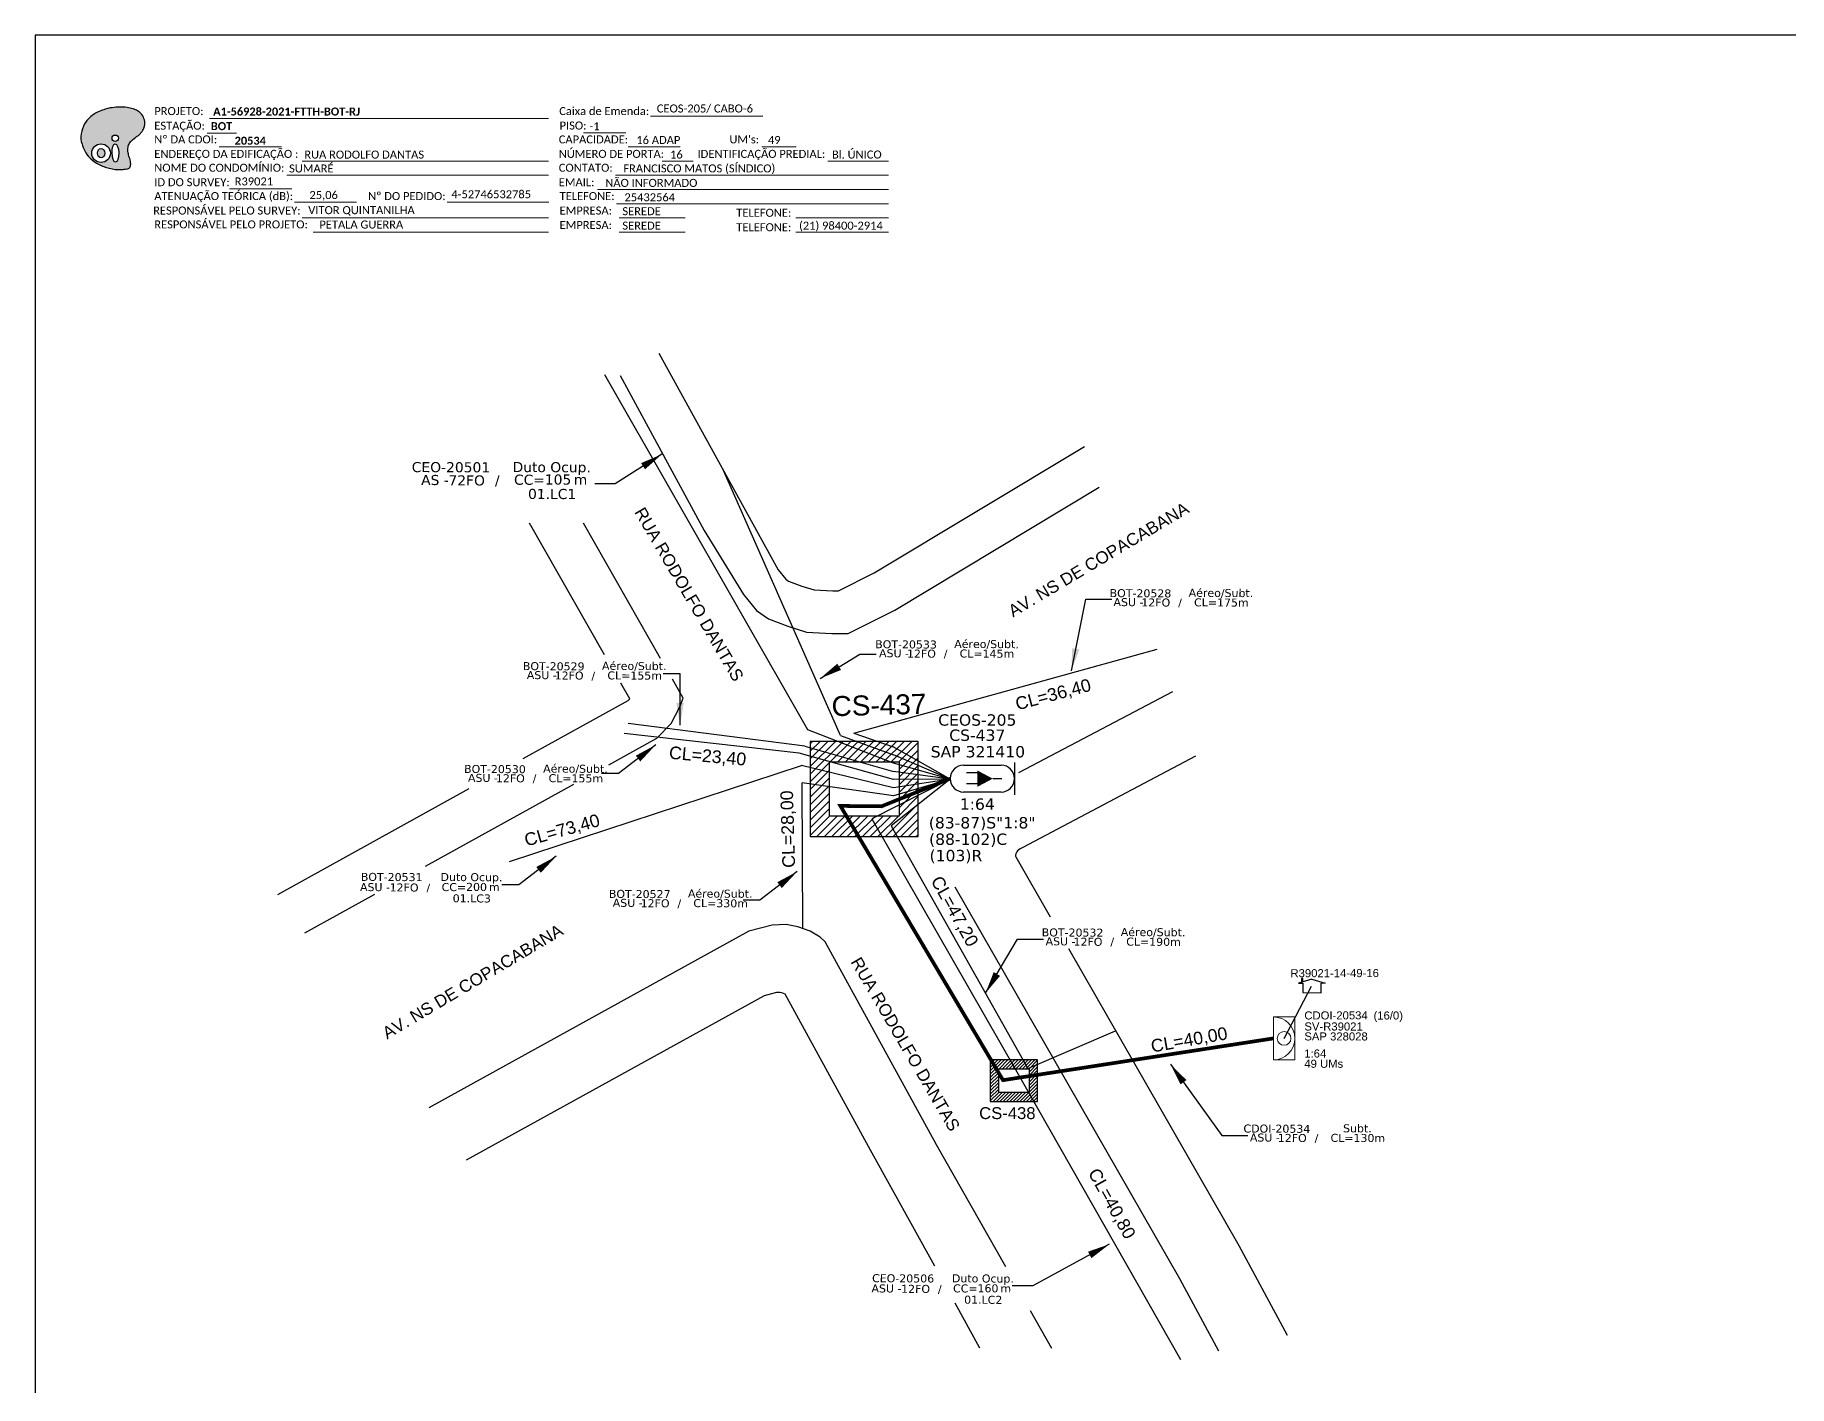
# Model space of a CAD drawing. Extents: x -4 to 837, y 1 to 595.
# Drawn here: x -3.8 to 389.2, y 292.5 to 595.3 of the extents above; entities that cross this region are included whole.
import ezdxf
from ezdxf.enums import TextEntityAlignment as Align

# ---------------------------------------------------------------- set-up
doc = ezdxf.new("R2010")
doc.units = 0
for name, color, linetype in [('10.0-Cartográfico', 4, 'Continuous'), ('10.1-Caixas Subterrâneas', 5, 'Continuous'), ('20.4-CEOS', 1, 'Continuous'), ('CAP a instalar', 1, 'Continuous'), ('label_cabos', 7, 'Continuous'), ('Legenda', 1, 'Continuous'), ('METRAGEM', 92, 'Continuous'), ('MUB', 251, 'Continuous'), ('Surveys Casinhas', 7, 'Continuous')]:
    doc.layers.add(name, color=color, linetype=linetype)
doc.layers.add("20.0-LEGENDA DOS CDO'S", color=1, linetype='Continuous', lineweight=0)
doc.layers.add('20.1-CDO_INTERIOR', color=1, linetype='Continuous', lineweight=0)
doc.layers.add('DROP DE CLIENTE', color=140, linetype='Continuous', plot=False)
doc.layers.add('EXTRA', color=50, linetype='Continuous', plot=False)
doc.styles.add('ARIAL', font='arial.ttf')
doc.styles.add('siredit', font='verdana.ttf')
doc.styles.add('WMF-Calibri0', font='calibri.ttf')
doc.styles.add('WMF-Calibri1', font='calibrib.ttf')
doc.linetypes.add('FENCELINE1', pattern='A,0.25,-0.1,[133,ltypeshp.shx,S=0.1,R=0,X=-0.1,Y=0],-0.1,1', length=1.45)
doc.dimstyles.new('CC', dxfattribs={"dimtxt": 0.8, "dimasz": 2, "dimexe": 0.18, "dimexo": 0.0625, "dimgap": 0.09, "dimtad": 0, "dimdec": 0, "dimrnd": 1, "dimzin": 0, "dimdsep": 46, "dimtxsty": 'siredit', "dimblk": 'NONE', "dimcen": 0, "dimse1": 1, "dimse2": 1, "dimsd1": 1, "dimsd2": 1, "dimclrt": 7, "dimadec": 0, "dimazin": 0, "dimtfac": 1, "dimtdec": 0, "dimtofl": 0, "dimtmove": 0, "dimatfit": 3, "dimfxl": 0, "dimtolj": 1, "dimtzin": 0, "dimarcsym": 0})

# ---------------------------------------------------------------- blocks, each defined once
blk = doc.blocks.new('OI')
h = blk.add_hatch(color=40)
edge = h.paths.add_edge_path()
edge.add_spline(control_points=[(4.35, -0.67), (3.92, -0.99), (3.26, -1.5), (2.81, -2.59), (2.9, -3.5), (3.06, -4.27), (3.31, -4.85), (3.37, -5.39), (3.4, -5.88), (3.2, -6.4), (2.54, -6.61), (1.65, -6.63), (0.55, -6.67), (-0.56, -6.42), (-1.61, -6.14), (-2.77, -5.61), (-3.92, -4.77), (-4.89, -3.7), (-5.34, -2.65), (-5.6, -1.94), (-5.85, -0.96), (-5.71, 0.47), (-5.1, 2.02), (-4.14, 3.02), (-3.3, 3.61), (-2.37, 4.16), (-1.36, 4.44), (-0.56, 4.7), (0.79, 4.85), (2.24, 4.97), (3.79, 4.57), (4.67, 4.21), (5.44, 3.65), (5.76, 2.99), (6.03, 2.21), (6.01, 1.46), (5.72, 0.64), (5.31, 0.08), (4.88, -0.38), (4.51, -0.55), (4.35, -0.67)], knot_values=[0, 0, 0, 0, 1.60434, 2.417191, 3.427595, 4.282808, 4.776746, 5.304182, 5.888771, 6.258406, 6.858137, 7.79129, 8.986195, 10.124242, 11.187857, 12.242908, 13.953784, 15.414161, 16.515391, 17.349188, 17.675853, 19.552021, 21.515531, 22.568638, 23.63245, 24.621084, 25.782718, 26.745347, 27.142653, 29.870543, 31.004649, 31.921532, 32.709589, 33.801391, 34.042471, 35.192333, 35.971461, 36.628871, 37.254359, 37.836911, 37.836911, 37.836911, 37.836911], degree=3, periodic=0)
h.paths.add_polyline_path([(1.13, -0.87, -1), (-0.04, -0.87, -1)], flags=16)
edge = h.paths.add_edge_path(flags=16)
edge.add_ellipse((0.56, -3.59), major_axis=(-0.02, 1.71), ratio=0.361305, start_angle=0, end_angle=360)
h.paths.add_polyline_path([(-0.36, -3.62, -1), (-3.8, -3.62, -1)], flags=16)
edge = h.paths.add_edge_path(flags=0)
edge.add_ellipse((-2.08, -3.62), major_axis=(0, 0.885), ratio=0.758294, start_angle=0, end_angle=360)
at = {"color": 40}
for centre, radius in [((-2.08, -3.62), 1.72), ((0.54, -0.87), 0.587)]:
    blk.add_circle(centre, radius, dxfattribs=at)
blk.add_ellipse((-2.08, -3.62), major_axis=(0, 0.885), ratio=0.758294, start_param=-3.141592653589792, end_param=3.141592653589792, dxfattribs=at)
blk.add_ellipse((0.56, -3.59), major_axis=(-0.02, 1.71), ratio=0.361305, dxfattribs=at)
at = {"color": 40, "start_tangent": (-0.800898, -0.598801), "end_tangent": (-0.800898, -0.598801)}
blk.add_spline([(4.35, -0.67), (3.2, -1.78), (2.9, -2.54), (2.92, -3.55), (3.12, -4.38), (3.28, -4.85), (3.37, -5.37), (3.35, -5.95), (3.2, -6.29), (2.66, -6.55), (1.73, -6.63), (0.54, -6.62), (-0.58, -6.41), (-1.6, -6.11), (-2.56, -5.67), (-3.95, -4.67), (-4.89, -3.56), (-5.37, -2.56), (-5.64, -1.78), (-5.72, -1.46), (-5.63, 0.42), (-4.84, 2.22), (-4.13, 2.99), (-3.27, 3.62), (-2.4, 4.09), (-1.3, 4.47), (-0.37, 4.72), (0.02, 4.77), (2.75, 4.8), (3.85, 4.53), (4.69, 4.16), (5.31, 3.68), (5.85, 2.73), (5.93, 2.5), (5.94, 1.35), (5.67, 0.62), (5.29, 0.08), (4.84, -0.36), (4.35, -0.67)], degree=3, dxfattribs=at)
blk = doc.blocks.new('LEGENDA DOS CABOS')
at = {"layer": 'EXTRA', "color": 0, "style": 'siredit'}
for tag, p in [('ID', (4.6, 0.97)), ('XX', (9.03, 0.97))]:
    blk.add_attdef(tag, text='', height=0.48, rotation=359.69, dxfattribs=at).set_placement(p, align=Align.MIDDLE_CENTER)
at = {"layer": 'Legenda', "color": 0, "style": 'siredit'}
for tag, p in [('TIPO_CABO', (1.31, 0)), ('CABO', (4.69, -0.05)), ('/', (6.81, -0.05)), ('METROS', (10.03, -0.05))]:
    blk.add_attdef(tag, text='', height=0.8, rotation=359.69, dxfattribs=at).set_placement(p, align=Align.MIDDLE_CENTER)
blk = doc.blocks.new('_None')
blk = doc.blocks.new('Inst CB DT OCUP CFOA-SM-ASU-120-S-12')
at = {"layer": 'label_cabos', "color": 0, "style": 'siredit'}
for tag, flags, p in [('ID_ATIVIDADE', 3, (1.31, 2.67)), ('FATOR', 1, (11.56, 2.55))]:
    blk.add_attdef(tag, text='', height=1, rotation=359.69, dxfattribs=dict(at, flags=flags)).set_placement(p, align=Align.MIDDLE_CENTER)
for tag, p in [('TIPO_CABO', (1.26, 0)), ('DESTINO_CABO', (3.13, 1.26)), ('CABO', (4.69, -0.05)), ('/', (7.71, -0.05)), ('LANCE', (10.91, 0)), ('TIPO_CABO', (13.11, 1.24)), ('UND', (15.96, 0)), ('FID', (13.15, -1.41))]:
    blk.add_attdef(tag, text='', height=1, rotation=359.69, dxfattribs=at).set_placement(p, align=Align.MIDDLE_CENTER)
blk.add_attdef('QTDE', (12.43, -0.47), '', height=1, rotation=359.69, dxfattribs=at)
blk = doc.blocks.new('Inst CB DT OCUP CFOA-SM-AS-80-TS-72')
at = {"layer": 'label_cabos', "color": 0, "style": 'siredit'}
for tag, flags, p in [('ID_ATIVIDADE', 3, (1.31, 2.67)), ('FATOR', 1, (11.56, 2.55))]:
    blk.add_attdef(tag, text='', height=1, rotation=359.69, dxfattribs=dict(at, flags=flags)).set_placement(p, align=Align.MIDDLE_CENTER)
for tag, p in [('DESTINO_CABO', (3.13, 1.26)), ('TIPO_CABO', (13.11, 1.24)), ('TIPO_CABO', (1.76, 0)), ('CABO', (4.69, -0.05)), ('/', (7.71, -0.05)), ('LANCE', (10.91, 0)), ('UND', (15.96, 0)), ('FID', (13.15, -1.41))]:
    blk.add_attdef(tag, text='', height=1, rotation=359.69, dxfattribs=at).set_placement(p, align=Align.MIDDLE_CENTER)
blk.add_attdef('QTDE', (12.43, -0.47), '', height=1, rotation=359.69, dxfattribs=at)
blk = doc.blocks.new('SURVEY_SURVEY')
for p, q in [((0, 0.0000127), (-0.0000126, 0.000009)), ((-0.0000126, 0.000009), (-0.0000086, 0.000009)), ((-0.0000086, 0), (-0.0000086, 0.000009)), ((0.0000086, 0), (-0.0000086, 0)), ((0, 0.0000127), (0.0000126, 0.000009)), ((0.0000084, 0.0000132), (0.0000098, 0.0000132)), ((0.0000084, 0.0000103), (0.0000084, 0.0000132)), ((0.0000126, 0.000009), (0.0000086, 0.000009)), ((0.0000086, 0.000009), (0.0000086, 0)), ((0.0000098, 0.0000132), (0.0000098, 0.0000099))]:
    blk.add_line(p, q)
blk = doc.blocks.new('*X19')
at = {"color": 0, "linetype": 'Continuous'}
for p, q in [((-1.25, 0.34099), (-0.49099, 1.1)), ((-1.25, 0.517767), (-0.667767, 1.1)), ((-1.25, 0.694544), (-0.844544, 1.1)), ((-1.25, 0.87132), (-1.02132, 1.1)), ((-1.25, 1.048097), (-1.198097, 1.1)), ((-0.789214, 0.625), (-0.314214, 1.1)), ((-0.612437, 0.625), (-0.137437, 1.1)), ((-0.43566, 0.625), (0.03934, 1.1)), ((-0.258883, 0.625), (0.216117, 1.1)), ((-0.082107, 0.625), (0.392893, 1.1)), ((0.09467, 0.625), (0.56967, 1.1)), ((0.271447, 0.625), (0.746447, 1.1)), ((0.448223, 0.625), (0.923223, 1.1)), ((0.625, 0.625), (1.1, 1.1)), ((0.801777, 0.625), (1.25, 1.073223)), ((0.8035, 0.449947), (1.25, 0.896447)), ((-1.25, 0.164214), (-0.8035, 0.610714)), ((-1.25, -0.012563), (-0.8035, 0.433937)), ((0.8035, 0.27317), (1.25, 0.71967)), ((0.8035, 0.096393), (1.25, 0.542893)), ((-1.25, -0.18934), (-0.8035, 0.25716)), ((-1.25, -0.366117), (-0.8035, 0.080383)), ((0.8035, -0.080383), (1.25, 0.366117)), ((0.8035, -0.25716), (1.25, 0.18934)), ((0.8035, -0.433937), (1.25, 0.012563)), ((-1.25, -0.542893), (-0.8035, -0.096393)), ((-1.25, -0.71967), (-0.8035, -0.27317)), ((0.49099, -1.1), (1.25, -0.34099)), ((0.8035, -0.610714), (1.25, -0.164214)), ((-1.25, -0.896447), (-0.8035, -0.449947)), ((-1.25, -1.073223), (-0.801777, -0.625)), ((-1.1, -1.1), (-0.625, -0.625)), ((-0.923223, -1.1), (-0.448223, -0.625)), ((-0.746447, -1.1), (-0.271447, -0.625)), ((-0.56967, -1.1), (-0.09467, -0.625)), ((-0.392893, -1.1), (0.082107, -0.625)), ((-0.216117, -1.1), (0.258883, -0.625)), ((-0.03934, -1.1), (0.43566, -0.625)), ((0.137437, -1.1), (0.612437, -0.625)), ((0.314214, -1.1), (0.789214, -0.625)), ((0.667767, -1.1), (1.25, -0.517767)), ((0.844544, -1.1), (1.25, -0.694544)), ((1.02132, -1.1), (1.25, -0.87132)), ((1.198097, -1.1), (1.25, -1.048097))]:
    blk.add_line(p, q, dxfattribs=at)

msp = doc.modelspace()

# ---------------------------------------------------------------- linework, layer by layer
for p, q in [((837.17, 595.26), (-3.83, 595.26)), ((-3.83, 595.26), (-3.83, 1.26))]:
    msp.add_line(p, q)
at = {"color": 7, "lineweight": 0}
for points in [[(35.28, 576.58), (111.25, 576.58)], [(134.09, 577.07), (159.22, 577.07)], [(34.76, 573.3), (41.31, 573.3)], [(37.42, 570.23), (51.37, 570.23)], [(119.05, 573.34), (128.53, 573.34)], [(129.1, 570.23), (140.71, 570.23)], [(159.04, 570.23), (166.7, 570.23)], [(55.99, 566.99), (111.25, 566.99)], [(136.68, 566.99), (143.62, 566.99)], [(173.85, 566.99), (187.41, 566.99)], [(52.58, 563.88), (111.25, 563.88)], [(126.21, 563.88), (187.44, 563.88)], [(39.74, 560.82), (53.69, 560.82)], [(122.17, 560.64), (187.44, 560.64)], [(54.28, 557.85), (68.22, 557.85)], [(55.99, 554.29), (111.25, 554.29)], [(88.51, 557.85), (111.27, 557.85)], [(126.46, 557.41), (187.44, 557.41)], [(127.07, 554.29), (141.86, 554.29)], [(166.67, 554.29), (187.44, 554.29)], [(58.48, 551.06), (111.25, 551.06)], [(127.07, 551.06), (141.86, 551.06)], [(166.67, 551.06), (187.44, 551.06)]]:
    msp.add_lwpolyline(points, dxfattribs=at)
at = {"layer": '10.0-Cartográfico'}
for points in [[(135.98, 523.97), (162.72, 475.42)], [(127.31, 518.96), (146.07, 484.25)], [(162.72, 475.42), (162.72, 475.42), (164.43, 473.32), (165.02, 472.89), (167.96, 471.79), (170.73, 470.91), (174.97, 470.72), (176.17, 470.7), (184.23, 474.73), (231.31, 503.08)], [(146.07, 484.25), (154.92, 469.89), (157.83, 466.31), (160.49, 464.4), (164.83, 462.78), (169.03, 461.44), (174.69, 461.18), (178.36, 461.13), (188.83, 466.36), (234.59, 493.92)], [(123.8, 456.36), (106.99, 485.85)], [(136.34, 455.57), (119.08, 485.85)], [(129.41, 446.5), (127.41, 450.03)], [(141.43, 446.64), (141.43, 446.64), (141.43, 446.64), (138.97, 450.95)], [(251.02, 448.08), (216.56, 429.89)], [(105.55, 433.12), (129.04, 446.11), (129.41, 446.5)], [(124.74, 431.73), (135.52, 437.69), (138.68, 441), (140.67, 444.69), (141.43, 446.64)], [(256.19, 433.64), (217.49, 413.21), (216.9, 412.86), (216.61, 412.64), (216.35, 412.41), (216.2, 412.24), (216.1, 412.1), (216.01, 411.92), (215.93, 411.75), (215.91, 411.68), (215.89, 411.53), (215.88, 411.39), (215.88, 411.27), (215.89, 411.24), (215.92, 411.12), (215.93, 411.09), (223.66, 397.63)], [(50.54, 402.69), (93.47, 426.43)], [(83.65, 409), (116.91, 427.4)], [(56.65, 394.07), (72.27, 402.7)], [(202.28, 404.39), (252.62, 316.63), (261.35, 300.4)], [(202.31, 404.4), (252.65, 316.64), (261.38, 300.41)], [(198.06, 346.6), (198.09, 346.68), (173.2, 392.08), (172.12, 393.09), (169.83, 394.43), (167.06, 395.4), (164.49, 395.92), (161.33, 395.76), (156.15, 394.46), (84.44, 354.88)], [(227.71, 390.57), (265.89, 324), (276.72, 303.87)], [(183.41, 345.39), (164.25, 380.35), (163.54, 380.6), (163.04, 380.7), (162.31, 380.66), (159.52, 379.96), (92.77, 343.12)], [(198.06, 346.6), (198.06, 346.6), (213.6, 319.3)], [(197.77, 319.37), (183.41, 345.39)], [(207.88, 301.02), (202.35, 311.05)], [(219.18, 309.42), (223.91, 301.02)]]:
    msp.add_lwpolyline(points, dxfattribs=at)
at = {"layer": '10.1-Caixas Subterrâneas', "color": 30}
for p, q in [((169.87, 436.96), (169.87, 415.64)), ((194.09, 436.96), (169.87, 436.96)), ((194.09, 415.64), (194.09, 436.96)), ((174.19, 420.25), (174.19, 432.36)), ((174.19, 432.36), (189.77, 432.36)), ((177.28, 434.12), (177.28, 434.12)), ((189.77, 432.36), (189.77, 420.25)), ((189.77, 420.25), (174.19, 420.25)), ((169.87, 415.64), (194.09, 415.64)), ((210.23, 365.62), (210.23, 356.3)), ((220.82, 365.62), (210.23, 365.62)), ((220.82, 356.3), (220.82, 365.62)), ((212.12, 363.61), (212.12, 363.61)), ((212.12, 358.31), (212.12, 363.61)), ((212.12, 363.61), (218.93, 363.61)), ((218.93, 363.61), (218.93, 358.31)), ((218.93, 358.31), (212.12, 358.31)), ((210.23, 356.3), (220.82, 356.3))]:
    msp.add_line(p, q, dxfattribs=at)
at = {"layer": '20.1-CDO_INTERIOR', "color": 1, "lineweight": 18}
msp.add_lwpolyline([(278.46, 375.22), (278.46, 365.61), (273.66, 365.61), (273.65, 375.22)], close=True, dxfattribs=at)
msp.add_circle((276.06, 370.41), 1.54, dxfattribs=at)
msp.add_arc((273.65, 370.41), 4.81, 270.0276, 90.0276, dxfattribs=at)
at = {"layer": '20.4-CEOS', "color": 5}
for p, q in [((204.23, 431.62), (212.66, 431.62)), ((212.66, 425.62), (204.23, 425.62))]:
    msp.add_line(p, q, dxfattribs=at)
for points in [[(207.45, 429.93), (204.89, 429.93)], [(210.77, 428.62), (212.8, 428.62)], [(215.66, 432.24), (215.66, 425)], [(207.45, 427.43), (204.89, 427.43)]]:
    msp.add_lwpolyline(points, dxfattribs=at)
msp.add_lwpolyline([(210.77, 428.62, 0, 3.71, 0), (207.29, 428.62, 3.71, 3.71, 0)], format="xyseb", dxfattribs=at)
for centre, start, end in [((204.23, 428.62), 90, 270), ((212.66, 428.62), 270, 90)]:
    msp.add_arc(centre, 3, start, end, dxfattribs=at)
at = {"layer": 'CAP a instalar', "color": 7, "linetype": 'FENCELINE1', "ltscale": 8}
for p, q in [((169.35, 439.54), (123.85, 519.11)), ((188.5, 432.09), (169.35, 439.54)), ((102.46, 410.02), (167.91, 431.54)), ((188.52, 426.6), (167.91, 431.54)), ((201.23, 428.47), (183.65, 419.59)), ((183.65, 419.59), (216.17, 362.95)), ((216.17, 362.95), (252.81, 298.47))]:
    msp.add_line(p, q, dxfattribs=at)
at = {"layer": 'CAP a instalar', "color": 8, "linetype": 'FENCELINE1', "ltscale": 8}
for p, q in [((176.64, 438.27), (150.47, 497.66)), ((179.64, 438.78), (247.6, 457.61)), ((168.68, 435.88), (129.05, 440.98)), ((167.36, 434.31), (128.18, 438.72)), ((176.64, 438.27), (188.5, 433.93)), ((179.64, 438.78), (188.49, 435.76)), ((188.52, 428.43), (167.36, 434.31)), ((168.68, 435.88), (188.51, 430.26)), ((201.23, 428.47), (188.5, 433.93)), ((201.23, 428.47), (188.01, 418.05)), ((188.01, 418.05), (218.65, 363.66)), ((218.65, 363.66), (238.28, 372.14))]:
    msp.add_line(p, q, dxfattribs=at)
at = {"layer": 'CAP a instalar', "color": 251, "linetype": 'FENCELINE1', "ltscale": 5}
msp.add_line((201.23, 428.47), (188.49, 435.76), dxfattribs=at)
at = {"layer": 'CAP a instalar', "color": 7, "ltscale": 5}
for q in [(188.5, 432.09), (188.52, 426.6)]:
    msp.add_line((201.23, 428.47), q, dxfattribs=at)
at = {"layer": 'CAP a instalar', "color": 251, "ltscale": 5}
for p, q in [((201.23, 428.47), (188.51, 430.26)), ((201.23, 428.47), (188.52, 428.43)), ((201.23, 428.47), (188.53, 424.77)), ((188.53, 424.77), (168.08, 427.71)), ((168.23, 394.99), (168.08, 427.71))]:
    msp.add_line(p, q, dxfattribs=at)
at = {"layer": 'CAP a instalar', "linetype": 'FENCELINE1', "ltscale": 8, "const_width": 0.827}
msp.add_lwpolyline([(201.23, 428.62), (185.84, 422.42), (176.64, 422.51), (213.07, 361.05), (273.65, 370.41)], dxfattribs=at)
at = {"layer": 'CAP a instalar', "color": 251, "linetype": 'FENCELINE1', "ltscale": 5, "const_width": 0.79}
msp.add_lwpolyline([(188.01, 418.05), (188.01, 418.05)], dxfattribs=at)
at = {"layer": 'DROP DE CLIENTE'}
msp.add_lwpolyline([(276.06, 370.41), (282.21, 382.12)], dxfattribs=at)

# ---------------------------------------------------------------- block references
at = {"color": 7, "xscale": 1.213923925163967, "yscale": 1.213923925163967, "zscale": 1.213923925163967, "rotation": 0.1532896023949059}
msp.add_blockref('OI', (13.47, 573.2), dxfattribs=at)
at = {"layer": '10.1-Caixas Subterrâneas', "color": 30, "rotation": 180.0000000000633}
for p, xscale, yscale, zscale in [((181.98, 426.3), 9.691385067251046, 9.691385067251046, 19.38277013450209), ((215.52, 360.96), 4.237446182871372, 4.237446182871372, 8.474892365742743)]:
    msp.add_blockref('*X19', p, dxfattribs=dict(at, xscale=xscale, yscale=yscale, zscale=zscale))
at = {"layer": 'label_cabos'}
ref = msp.add_blockref('Inst CB DT OCUP CFOA-SM-AS-80-TS-72', (82.29, 495.55), dxfattribs=dict(at, xscale=2.262107841392357, yscale=2.262107841392357, zscale=6.585013944343117, rotation=0.1315642785740555))
ref.add_attrib('DESTINO_CABO', 'CEO-20501', dxfattribs={"color": 0, "height": 2.262, "rotation": 359.8216, "style": 'siredit'}).set_placement((89.36, 498.42), align=Align.MIDDLE_CENTER)
ref.add_attrib('CABO', '72FO', dxfattribs={"color": 0, "height": 2.262, "rotation": 359.8216, "style": 'siredit'}).set_placement((92.89, 495.46), align=Align.MIDDLE_CENTER)
ref.add_attrib('TIPO_CABO', 'Duto Ocup.', dxfattribs={"color": 0, "height": 2.262, "rotation": 359.8216, "style": 'siredit'}).set_placement((111.93, 498.43), align=Align.MIDDLE_CENTER)
ref.add_attrib('/', '/', dxfattribs={"color": 0, "height": 2.26, "rotation": 359.8216, "style": 'siredit'}).set_placement((99.74, 495.47), align=Align.MIDDLE_CENTER)
ref.add_attrib('TIPO_CABO', 'AS - ', dxfattribs={"color": 0, "height": 2.262, "rotation": 359.8216, "style": 'siredit'}).set_placement((86.27, 495.55), align=Align.MIDDLE_CENTER)
ref.add_attrib('FID', '01.LC1', dxfattribs={"color": 0, "height": 2.262, "rotation": 359.8216, "style": 'siredit'}).set_placement((112.04, 492.42), align=Align.MIDDLE_CENTER)
ref.add_attrib('LANCE', 'CC=', dxfattribs={"color": 0, "height": 2.262, "rotation": 359.8216, "style": 'siredit'}).set_placement((106.96, 495.61), align=Align.MIDDLE_CENTER)
ref.add_attrib('QTDE', '105', (110.4, 494.54), dxfattribs={"color": 0, "height": 2.262, "rotation": 359.8216, "style": 'siredit'})
ref.add_attrib('UND', 'm', dxfattribs={"color": 0, "height": 2.26, "rotation": 359.8216, "style": 'siredit'}).set_placement((118.4, 495.64), align=Align.MIDDLE_CENTER)
at = {"layer": 'label_cabos', "color": 0, "lineweight": 0}
ref = msp.add_blockref('LEGENDA DOS CABOS', (236.27, 467.24), dxfattribs=dict(at, xscale=1.792186728183053, yscale=1.792186728183053, zscale=2.262096029116377))
ref.add_attrib('ID', 'BOT-20528', dxfattribs={"color": 0, "height": 1.792, "rotation": 359.69, "style": 'siredit'}).set_placement((243.87, 470.17), align=Align.MIDDLE_CENTER)
ref.add_attrib('CABO', '12FO', dxfattribs={"color": 0, "height": 1.792, "rotation": 359.69, "style": 'siredit'}).set_placement((247.31, 468.1), align=Align.MIDDLE_CENTER)
ref.add_attrib('METROS', 'CL=175m', dxfattribs={"color": 0, "height": 1.792, "rotation": 359.69, "style": 'siredit'}).set_placement((262, 468.1), align=Align.MIDDLE_CENTER)
ref.add_attrib('XX', 'Aéreo/Subt.', dxfattribs={"color": 0, "height": 1.7922, "rotation": 359.69, "style": 'siredit'}).set_placement((261.91, 470.24), align=Align.MIDDLE_CENTER)
ref.add_attrib('/', '/', dxfattribs={"color": 0, "height": 1.79, "rotation": 359.69, "style": 'siredit'}).set_placement((252.74, 468.1), align=Align.MIDDLE_CENTER)
ref.add_attrib('TIPO_CABO', 'ASU -', dxfattribs={"color": 0, "height": 1.792, "rotation": 359.69, "style": 'siredit'}).set_placement((241.18, 468.18), align=Align.MIDDLE_CENTER)
ref = msp.add_blockref('LEGENDA DOS CABOS', (183.74, 455.79), dxfattribs=dict(at, xscale=1.792186728183053, yscale=1.792186728183053, zscale=2.262096029116377))
ref.add_attrib('ID', 'BOT-20533', dxfattribs={"color": 0, "height": 1.792, "rotation": 359.69, "style": 'siredit'}).set_placement((191.34, 458.71), align=Align.MIDDLE_CENTER)
ref.add_attrib('CABO', '12FO', dxfattribs={"color": 0, "height": 1.792, "rotation": 359.69, "style": 'siredit'}).set_placement((194.79, 456.64), align=Align.MIDDLE_CENTER)
ref.add_attrib('METROS', 'CL=145m', dxfattribs={"color": 0, "height": 1.792, "rotation": 359.69, "style": 'siredit'}).set_placement((209.47, 456.64), align=Align.MIDDLE_CENTER)
ref.add_attrib('XX', 'Aéreo/Subt.', dxfattribs={"color": 0, "height": 1.7922, "rotation": 359.69, "style": 'siredit'}).set_placement((209.38, 458.79), align=Align.MIDDLE_CENTER)
ref.add_attrib('/', '/', dxfattribs={"color": 0, "height": 1.79, "rotation": 359.69, "style": 'siredit'}).set_placement((200.21, 456.64), align=Align.MIDDLE_CENTER)
ref.add_attrib('TIPO_CABO', 'ASU -', dxfattribs={"color": 0, "height": 1.792, "rotation": 359.69, "style": 'siredit'}).set_placement((188.65, 456.72), align=Align.MIDDLE_CENTER)
ref = msp.add_blockref('LEGENDA DOS CABOS', (104.79, 450.88), dxfattribs=dict(at, xscale=1.792186728183053, yscale=1.792186728183053, zscale=2.262096029116377))
ref.add_attrib('ID', 'BOT-20529', dxfattribs={"color": 0, "height": 1.792, "rotation": 359.69, "style": 'siredit'}).set_placement((112.39, 453.81), align=Align.MIDDLE_CENTER)
ref.add_attrib('CABO', '12FO', dxfattribs={"color": 0, "height": 1.792, "rotation": 359.69, "style": 'siredit'}).set_placement((115.84, 451.73), align=Align.MIDDLE_CENTER)
ref.add_attrib('METROS', 'CL=155m', dxfattribs={"color": 0, "height": 1.792, "rotation": 359.69, "style": 'siredit'}).set_placement((130.53, 451.73), align=Align.MIDDLE_CENTER)
ref.add_attrib('XX', 'Aéreo/Subt.', dxfattribs={"color": 0, "height": 1.7922, "rotation": 359.69, "style": 'siredit'}).set_placement((130.44, 453.88), align=Align.MIDDLE_CENTER)
ref.add_attrib('/', '/', dxfattribs={"color": 0, "height": 1.79, "rotation": 359.69, "style": 'siredit'}).set_placement((121.27, 451.73), align=Align.MIDDLE_CENTER)
ref.add_attrib('TIPO_CABO', 'ASU -', dxfattribs={"color": 0, "height": 1.792, "rotation": 359.69, "style": 'siredit'}).set_placement((109.71, 451.82), align=Align.MIDDLE_CENTER)
ref = msp.add_blockref('LEGENDA DOS CABOS', (91.62, 427.85), dxfattribs=dict(at, xscale=1.792186728183053, yscale=1.792186728183053, zscale=2.262096029116377))
ref.add_attrib('ID', 'BOT-20530', dxfattribs={"color": 0, "height": 1.792, "rotation": 359.69, "style": 'siredit'}).set_placement((99.22, 430.77), align=Align.MIDDLE_CENTER)
ref.add_attrib('CABO', '12FO', dxfattribs={"color": 0, "height": 1.792, "rotation": 359.69, "style": 'siredit'}).set_placement((102.67, 428.7), align=Align.MIDDLE_CENTER)
ref.add_attrib('METROS', 'CL=155m', dxfattribs={"color": 0, "height": 1.792, "rotation": 359.69, "style": 'siredit'}).set_placement((117.35, 428.7), align=Align.MIDDLE_CENTER)
ref.add_attrib('XX', 'Aéreo/Subt.', dxfattribs={"color": 0, "height": 1.7922, "rotation": 359.69, "style": 'siredit'}).set_placement((117.26, 430.85), align=Align.MIDDLE_CENTER)
ref.add_attrib('/', '/', dxfattribs={"color": 0, "height": 1.79, "rotation": 359.69, "style": 'siredit'}).set_placement((108.09, 428.7), align=Align.MIDDLE_CENTER)
ref.add_attrib('TIPO_CABO', 'ASU -', dxfattribs={"color": 0, "height": 1.792, "rotation": 359.69, "style": 'siredit'}).set_placement((96.53, 428.79), align=Align.MIDDLE_CENTER)
ref = msp.add_blockref('Inst CB DT OCUP CFOA-SM-ASU-120-S-12', (70.46, 404.32), dxfattribs=dict(at, xscale=1.792186728183053, yscale=1.792186728183053, zscale=1.792186728183053))
ref.add_attrib('DESTINO_CABO', 'BOT-20531', dxfattribs={"color": 0, "height": 1.792, "rotation": 359.69, "style": 'siredit'}).set_placement((76.08, 406.58), align=Align.MIDDLE_CENTER)
ref.add_attrib('CABO', '12FO', dxfattribs={"color": 0, "height": 1.792, "rotation": 359.69, "style": 'siredit'}).set_placement((78.86, 404.23), align=Align.MIDDLE_CENTER)
ref.add_attrib('TIPO_CABO', 'Duto Ocup.', dxfattribs={"color": 0, "height": 1.792, "rotation": 359.69, "style": 'siredit'}).set_placement((93.96, 406.55), align=Align.MIDDLE_CENTER)
ref.add_attrib('/', '/', dxfattribs={"color": 0, "height": 1.79, "rotation": 359.69, "style": 'siredit'}).set_placement((84.29, 404.23), align=Align.MIDDLE_CENTER)
ref.add_attrib('TIPO_CABO', 'ASU - ', dxfattribs={"color": 0, "height": 1.792, "rotation": 359.69, "style": 'siredit'}).set_placement((72.73, 404.31), align=Align.MIDDLE_CENTER)
ref.add_attrib('FID', '01.LC3', dxfattribs={"color": 0, "height": 1.792, "rotation": 359.69, "style": 'siredit'}).set_placement((94.03, 401.79), align=Align.MIDDLE_CENTER)
ref.add_attrib('LANCE', 'CC=', dxfattribs={"color": 0, "height": 1.792, "rotation": 359.69, "style": 'siredit'}).set_placement((90.02, 404.32), align=Align.MIDDLE_CENTER)
ref.add_attrib('QTDE', '200', (92.74, 403.47), dxfattribs={"color": 0, "height": 1.792, "rotation": 359.69, "style": 'siredit'})
ref.add_attrib('UND', 'm', dxfattribs={"color": 0, "height": 1.79, "rotation": 359.69, "style": 'siredit'}).set_placement((99.08, 404.32), align=Align.MIDDLE_CENTER)
ref = msp.add_blockref('LEGENDA DOS CABOS', (124.06, 399.85), dxfattribs=dict(at, xscale=1.792186728183053, yscale=1.792186728183053, zscale=2.262096029116377))
ref.add_attrib('ID', 'BOT-20527', dxfattribs={"color": 0, "height": 1.792, "rotation": 359.69, "style": 'siredit'}).set_placement((131.66, 402.77), align=Align.MIDDLE_CENTER)
ref.add_attrib('CABO', '12FO', dxfattribs={"color": 0, "height": 1.792, "rotation": 359.69, "style": 'siredit'}).set_placement((135.11, 400.7), align=Align.MIDDLE_CENTER)
ref.add_attrib('METROS', 'CL=330m', dxfattribs={"color": 0, "height": 1.792, "rotation": 359.69, "style": 'siredit'}).set_placement((149.8, 400.7), align=Align.MIDDLE_CENTER)
ref.add_attrib('XX', 'Aéreo/Subt.', dxfattribs={"color": 0, "height": 1.7922, "rotation": 359.69, "style": 'siredit'}).set_placement((149.7, 402.85), align=Align.MIDDLE_CENTER)
ref.add_attrib('/', '/', dxfattribs={"color": 0, "height": 1.79, "rotation": 359.69, "style": 'siredit'}).set_placement((140.54, 400.7), align=Align.MIDDLE_CENTER)
ref.add_attrib('TIPO_CABO', 'ASU -', dxfattribs={"color": 0, "height": 1.792, "rotation": 359.69, "style": 'siredit'}).set_placement((128.97, 400.79), align=Align.MIDDLE_CENTER)
ref = msp.add_blockref('LEGENDA DOS CABOS', (221.06, 391.22), dxfattribs=dict(at, xscale=1.792186728183053, yscale=1.792186728183053, zscale=2.262096029116377))
ref.add_attrib('ID', 'BOT-20532', dxfattribs={"color": 0, "height": 1.792, "rotation": 359.69, "style": 'siredit'}).set_placement((228.66, 394.14), align=Align.MIDDLE_CENTER)
ref.add_attrib('CABO', '12FO', dxfattribs={"color": 0, "height": 1.792, "rotation": 359.69, "style": 'siredit'}).set_placement((232.11, 392.07), align=Align.MIDDLE_CENTER)
ref.add_attrib('METROS', 'CL=190m', dxfattribs={"color": 0, "height": 1.792, "rotation": 359.69, "style": 'siredit'}).set_placement((246.8, 392.07), align=Align.MIDDLE_CENTER)
ref.add_attrib('XX', 'Aéreo/Subt.', dxfattribs={"color": 0, "height": 1.7922, "rotation": 359.69, "style": 'siredit'}).set_placement((246.7, 394.22), align=Align.MIDDLE_CENTER)
ref.add_attrib('/', '/', dxfattribs={"color": 0, "height": 1.79, "rotation": 359.69, "style": 'siredit'}).set_placement((237.54, 392.07), align=Align.MIDDLE_CENTER)
ref.add_attrib('TIPO_CABO', 'ASU -', dxfattribs={"color": 0, "height": 1.792, "rotation": 359.69, "style": 'siredit'}).set_placement((225.97, 392.16), align=Align.MIDDLE_CENTER)
ref = msp.add_blockref('LEGENDA DOS CABOS', (266.84, 347.25), dxfattribs=dict(at, xscale=1.792186728183053, yscale=1.792186728183053, zscale=2.262096029116377))
ref.add_attrib('ID', 'CDOI-20534', dxfattribs={"color": 0, "height": 1.792, "rotation": 359.69, "style": 'siredit'}).set_placement((274.44, 350.18), align=Align.MIDDLE_CENTER)
ref.add_attrib('CABO', '12FO', dxfattribs={"color": 0, "height": 1.792, "rotation": 359.69, "style": 'siredit'}).set_placement((277.89, 348.1), align=Align.MIDDLE_CENTER)
ref.add_attrib('METROS', 'CL=130m', dxfattribs={"color": 0, "height": 1.792, "rotation": 359.69, "style": 'siredit'}).set_placement((292.58, 348.1), align=Align.MIDDLE_CENTER)
ref.add_attrib('XX', 'Subt.', dxfattribs={"color": 0, "height": 1.792, "rotation": 359.69, "style": 'siredit'}).set_placement((292.48, 350.25), align=Align.MIDDLE_CENTER)
ref.add_attrib('/', '/', dxfattribs={"color": 0, "height": 1.79, "rotation": 359.69, "style": 'siredit'}).set_placement((283.32, 348.1), align=Align.MIDDLE_CENTER)
ref.add_attrib('TIPO_CABO', 'ASU -', dxfattribs={"color": 0, "height": 1.792, "rotation": 359.69, "style": 'siredit'}).set_placement((271.75, 348.19), align=Align.MIDDLE_CENTER)
ref = msp.add_blockref('Inst CB DT OCUP CFOA-SM-ASU-120-S-12', (185.08, 314.38), dxfattribs=dict(at, xscale=1.792186728183053, yscale=1.792186728183053, zscale=2.319317768596223))
ref.add_attrib('DESTINO_CABO', 'CEO-20506', dxfattribs={"color": 0, "height": 1.792, "rotation": 359.69, "style": 'siredit'}).set_placement((190.69, 316.64), align=Align.MIDDLE_CENTER)
ref.add_attrib('CABO', '12FO', dxfattribs={"color": 0, "height": 1.792, "rotation": 359.69, "style": 'siredit'}).set_placement((193.48, 314.28), align=Align.MIDDLE_CENTER)
ref.add_attrib('TIPO_CABO', 'Duto Ocup.', dxfattribs={"color": 0, "height": 1.792, "rotation": 359.69, "style": 'siredit'}).set_placement((208.57, 316.61), align=Align.MIDDLE_CENTER)
ref.add_attrib('/', '/', dxfattribs={"color": 0, "height": 1.79, "rotation": 359.69, "style": 'siredit'}).set_placement((198.91, 314.28), align=Align.MIDDLE_CENTER)
ref.add_attrib('TIPO_CABO', 'ASU - ', dxfattribs={"color": 0, "height": 1.792, "rotation": 359.69, "style": 'siredit'}).set_placement((187.34, 314.37), align=Align.MIDDLE_CENTER)
ref.add_attrib('FID', '01.LC2', dxfattribs={"color": 0, "height": 1.792, "rotation": 359.69, "style": 'siredit'}).set_placement((208.64, 311.84), align=Align.MIDDLE_CENTER)
ref.add_attrib('LANCE', 'CC=', dxfattribs={"color": 0, "height": 1.792, "rotation": 359.69, "style": 'siredit'}).set_placement((204.63, 314.38), align=Align.MIDDLE_CENTER)
ref.add_attrib('QTDE', '160', (207.35, 313.53), dxfattribs={"color": 0, "height": 1.792, "rotation": 359.69, "style": 'siredit'})
ref.add_attrib('UND', 'm', dxfattribs={"color": 0, "height": 1.79, "rotation": 359.69, "style": 'siredit'}).set_placement((213.69, 314.38), align=Align.MIDDLE_CENTER)
at = {"layer": 'Surveys Casinhas', "xscale": -238948.2984149309, "yscale": 238948.2984149353, "zscale": 238948.2984149352, "rotation": 359.8618444730036}
msp.add_blockref('SURVEY_SURVEY', (282.28, 380.66), dxfattribs=at)

# ---------------------------------------------------------------- texts
at = {"color": 7, "lineweight": 0, "style": 'WMF-Calibri0'}
for s, height, p in [('PROJETO:', 1.793, (22.88, 577.33)), ('Caixa de Emenda:', 1.7927, (113.63, 577.33)), ('ESTAÇÃO:', 1.793, (22.88, 574.05)), ('PISO:', 1.793, (113.7, 574.09)), ('Nº DA CDOI:', 1.7927, (22.88, 570.98)), ('ENDEREÇO DA EDIFICAÇÃO :', 1.7927, (22.88, 567.74)), ('CAPACIDADE:', 1.7927, (113.52, 570.98)), ('NÚMERO DE PORTA:', 1.7927, (113.52, 567.74)), ('IDENTIFICAÇÃO PREDIAL:', 1.7927, (144.61, 567.74)), ("UM's:", 1.793, (151.77, 570.98)), ('NOME DO CONDOMÍNIO:', 1.7927, (22.88, 564.63)), ('CONTATO:', 1.793, (113.52, 564.63)), ('ID DO SURVEY:', 1.7927, (22.88, 561.39)), ('EMAIL:', 1.793, (113.52, 561.39)), ('ATENUAÇÃO TEÓRICA (dB):', 1.7927, (22.88, 558.28)), ('Nº DO PEDIDO:', 1.7927, (70.8, 558.28)), ('TELEFONE:', 1.793, (113.71, 558.28)), ('RESPONSÁVEL PELO SURVEY:', 1.7927, (22.63, 555.04)), ('RESPONSÁVEL PELO PROJETO:', 1.7927, (22.88, 551.93)), ('EMPRESA:', 1.793, (113.71, 555.04)), ('TELEFONE:', 1.793, (153.31, 554.54)), ('EMPRESA:', 1.793, (113.71, 551.8)), ('TELEFONE:', 1.793, (153.31, 551.3))]:
    msp.add_text(s, height=height, dxfattribs=at).set_placement(p)
at = {"color": 7}
for s, height, style, p in [('A1-56928-2021-FTTH-BOT-RJ', 1.7927, 'WMF-Calibri1', (36.07, 577.23)), ('CEOS-205/ CABO-6', 1.7927, 'WMF-Calibri0', (135.49, 577.91)), ('BOT', 1.793, 'WMF-Calibri1', (35.56, 573.95)), ('-1', 1.793, 'WMF-Calibri0', (120.4, 573.94)), (' 16 ADAP', 1.793, 'WMF-Calibri0', (130.27, 570.85)), ('49', 1.793, 'WMF-Calibri0', (160.39, 570.83)), ('Bl. ÚNICO', 1.793, 'WMF-Calibri0', (174.74, 567.59)), ('SUMARÉ', 1.793, 'WMF-Calibri0', (53.09, 564.47)), ('RUA RODOLFO DANTAS', 1.7927, 'WMF-Calibri0', (56.5, 567.58)), ('FRANCISCO MATOS (SÍNDICO)', 1.7927, 'WMF-Calibri0', (127.99, 564.48)), ('16', 1.793, 'WMF-Calibri0', (138.46, 567.59)), ('R39021', 1.793, 'WMF-Calibri0', (40.9, 561.56)), ('NÃO INFORMADO', 1.7927, 'WMF-Calibri0', (123.95, 561.24)), ('25,06', 1.793, 'WMF-Calibri0', (57.65, 558.52)), ('4-52746532785', 1.7927, 'WMF-Calibri0', (89.45, 558.69)), ('25432564', 1.793, 'WMF-Calibri0', (128.24, 558.01)), ('VITOR QUINTANILHA', 1.7927, 'WMF-Calibri0', (57.39, 555.13)), ('SEREDE', 1.793, 'WMF-Calibri0', (127.77, 554.89)), ('PETALA GUERRA', 1.7927, 'WMF-Calibri0', (59.88, 551.9)), ('SEREDE', 1.793, 'WMF-Calibri0', (127.77, 551.66)), ('(21) 98400-2914', 1.7927, 'WMF-Calibri0', (167.37, 551.66))]:
    msp.add_text(s, height=height, dxfattribs=dict(at, style=style)).set_placement(p)
at = {"color": 7, "style": 'WMF-Calibri1'}
msp.add_text('20534', height=1.793, dxfattribs=at).set_placement((44.39, 570.69), align=Align.CENTER)
at = {"layer": '10.1-Caixas Subterrâneas', "color": 30, "style": 'ARIAL'}
msp.add_text('CS-437', height=4.488, rotation=1.5522, dxfattribs=at).set_placement((174.71, 442.6))
msp.add_text('CS-438', height=2.667, dxfattribs=at).set_placement((207.73, 352.33))
at = {"layer": "20.0-LEGENDA DOS CDO'S", "color": 7, "style": 'ARIAL'}
msp.add_text('R39021-14-49-16', height=1.8097, rotation=0.118, dxfattribs=at).set_placement((277.49, 384.11))
at = {"layer": "20.0-LEGENDA DOS CDO'S", "style": 'ARIAL'}
for s, rotation, p in [('SV-R39021', 359.9724, (280.61, 372.18)), ('CDOI-20534', 0.118, (280.6, 374.65)), ('SAP 328028', 359.9724, (280.6, 369.95)), ('49 UMs', 359.9724, (280.59, 363.83)), ('1:64', 359.9724, (280.59, 366.12))]:
    msp.add_text(s, height=1.81, rotation=rotation, dxfattribs=at).set_placement(p)
msp.add_text('(16/0)', height=1.81, rotation=359.9724, dxfattribs=at).set_placement((299.4, 374.64), align=Align.CENTER)
at = {"layer": '20.4-CEOS', "color": 5, "style": 'siredit'}
for s, p in [('CEOS-205', (207.31, 443.04)), ('CS-437', (207.31, 439.63)), ('SAP 321410', (207.44, 435.93)), ('1:64', (207.31, 424.19))]:
    msp.add_text(s, height=2.545, dxfattribs=at).set_placement(p, align=Align.TOP_CENTER)
for s, height, p in [('(83-87)S"1:8"', 2.5452, (196.44, 417.47)), ('(88-102)C', 2.545, (196.5, 413.78)), ('(103)R', 2.545, (196.61, 410.11))]:
    msp.add_text(s, height=height, dxfattribs=at).set_placement(p)
at = {"layer": 'METRAGEM', "style": 'ARIAL'}
for tag, rotation, p in [('CL=36,40', 14.9135, (224.66, 446.15)), ('CL=23,40', 354.7632, (146.76, 432.31)), ('CL=28,00', 91.6676, (166.24, 417.35)), ('CL=73,40', 15.6255, (114.63, 415.74)), ('CL=47,20', 299.1865, (201.03, 398.22)), ('CL=40,00', 9.985, (255.02, 368.74)), ('CL=40,80', 299.1865, (236.27, 332.72))]:
    msp.add_attdef(tag, text='(XX/YY)', height=2.844, rotation=rotation, dxfattribs=at).set_placement(p, align=Align.CENTER)
at = {"layer": 'MUB', "color": 5, "style": 'ARIAL'}
for s, rotation, p in [('RUA RODOLFO DANTAS', 300.361, (130.37, 488.38)), ('AV. NS DE COPACABANA', 30.7949, (215.31, 464.72)), ('AV. NS DE COPACABANA', 30.7949, (75.05, 370.15)), ('RUA RODOLFO DANTAS', 300.361, (178.83, 387.57))]:
    msp.add_text(s, height=2.7203, rotation=rotation, dxfattribs=at).set_placement(p)

# ---------------------------------------------------------------- leaders
at = {"layer": 'label_cabos'}
for points in [[(136.63, 501.32), (126.18, 494.67), (121.59, 494.69)], [(228.39, 452.82), (231.64, 468.85), (237.44, 468.86)], [(172.09, 451.08), (181, 456.51), (184.65, 456.51)], [(140.7, 440.58), (140.71, 452.08), (136.91, 452.08)], [(135.25, 436.18), (126.9, 429.76), (123.1, 429.76)], [(112.95, 411.22), (104.6, 404.8), (100.8, 404.8)], [(166.96, 407.81), (158.61, 401.39), (154.81, 401.39)], [(209.14, 380.55), (216.35, 392.63), (222.15, 392.64)], [(250.58, 364.64), (262.13, 348.66), (267.93, 348.67)], [(236.89, 324.27), (219.72, 314.94), (215.14, 314.96)]]:
    msp.add_leader(points, dimstyle='CC', override={"dimasz": 5}, dxfattribs=at)

doc.saveas('drawing.dxf')
